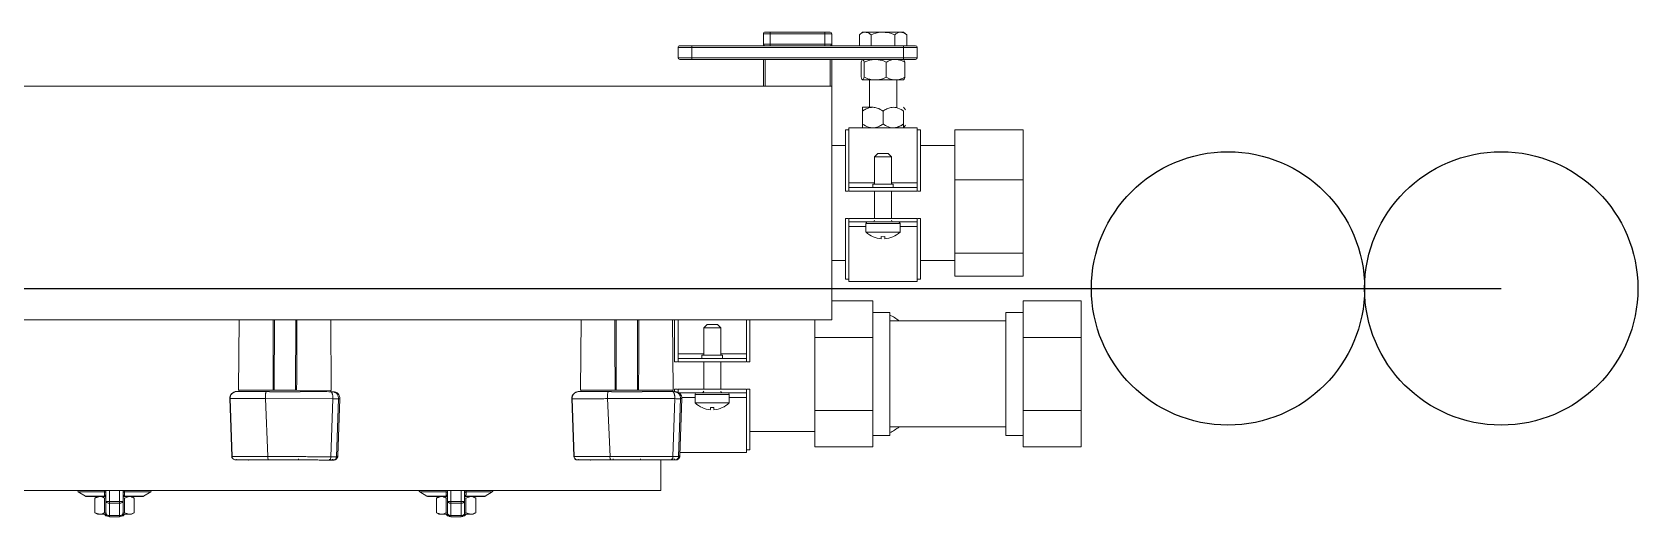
# Model space of a CAD drawing. Header units: millimetres. Extents: x 8699 to 53513, y 60576 to 70289.
# Drawn here: x 9211.7 to 9681.8, y 65835 to 65976.8 of the extents above; entities that cross this region are included whole.
import ezdxf

# ---------------------------------------------------------------- set-up
doc = ezdxf.new("R2010")
doc.units = ezdxf.units.MM
doc.layers.add('_UT', color=4, linetype='Continuous')

# ---------------------------------------------------------------- blocks, each defined once
blk = doc.blocks.new('R+S 3')
at = {"layer": '_UT', "linetype": 'Continuous', "lineweight": 15}
for p, q in [((65789.79, -164513.54), (65789.79, -164513.17)), ((65789.79, -164513.17), (65792.79, -164513.17)), ((65792.79, -164513.17), (65792.79, -164513.54)), ((65889.79, -164513.54), (65889.79, -164513.17)), ((65889.79, -164513.17), (65892.79, -164513.17)), ((65892.79, -164513.17), (65892.79, -164513.54)), ((65785.51, -164514.38), (65786.29, -164513.93)), ((65785.51, -164514.38), (65785.51, -164518.69)), ((65786.96, -164513.93), (65786.29, -164513.93)), ((65788.4, -164514.38), (65786.96, -164513.93)), ((65788.83, -164513.93), (65786.96, -164513.93)), ((65788.37, -164513.93), (65788.79, -164513.51)), ((65788.93, -164514.28), (65788.4, -164514.38)), ((65788.4, -164514.38), (65788.4, -164518.69)), ((65789.03, -164513.51), (65788.79, -164513.51)), ((65788.79, -164514.17), (65788.79, -164517.79)), ((65788.79, -164517.79), (65788.79, -164520.86)), ((65789.79, -164513.54), (65792.79, -164513.54)), ((65789.79, -164517.16), (65789.79, -164513.54)), ((65789.79, -164517.65), (65789.79, -164517.16)), ((65789.79, -164517.16), (65792.79, -164517.16)), ((65789.79, -164517.65), (65792.79, -164517.65)), ((65789.79, -164520.86), (65789.79, -164517.65)), ((65792.79, -164513.54), (65792.79, -164517.16)), ((65792.79, -164517.16), (65792.79, -164517.65)), ((65792.79, -164517.65), (65792.79, -164520.86)), ((65793.79, -164513.51), (65793.54, -164513.51)), ((65794.17, -164514.38), (65793.65, -164514.24)), ((65795.62, -164513.93), (65793.74, -164513.93)), ((65793.79, -164513.51), (65794.21, -164513.93)), ((65793.79, -164517.79), (65793.79, -164514.17)), ((65793.79, -164520.86), (65793.79, -164517.79)), ((65794.17, -164514.38), (65794.17, -164518.69)), ((65797.06, -164514.38), (65795.62, -164513.93)), ((65796.29, -164513.93), (65795.62, -164513.93)), ((65796.29, -164513.93), (65797.06, -164514.38)), ((65797.06, -164514.38), (65797.06, -164518.69)), ((65885.51, -164514.38), (65886.29, -164513.93)), ((65885.51, -164514.38), (65885.51, -164518.69)), ((65886.96, -164513.93), (65886.29, -164513.93)), ((65888.4, -164514.38), (65886.96, -164513.93)), ((65888.83, -164513.93), (65886.96, -164513.93)), ((65888.37, -164513.93), (65888.79, -164513.51)), ((65888.93, -164514.28), (65888.4, -164514.38)), ((65888.4, -164514.38), (65888.4, -164518.69)), ((65889.03, -164513.51), (65888.79, -164513.51)), ((65888.79, -164514.17), (65888.79, -164517.79)), ((65888.79, -164517.79), (65888.79, -164520.86)), ((65889.79, -164513.54), (65892.79, -164513.54)), ((65889.79, -164517.16), (65889.79, -164513.54)), ((65889.79, -164517.65), (65889.79, -164517.16)), ((65889.79, -164517.16), (65892.79, -164517.16)), ((65889.79, -164517.65), (65892.79, -164517.65)), ((65889.79, -164520.86), (65889.79, -164517.65)), ((65892.79, -164513.54), (65892.79, -164517.16)), ((65892.79, -164517.16), (65892.79, -164517.65)), ((65892.79, -164517.65), (65892.79, -164520.86)), ((65893.79, -164513.51), (65893.54, -164513.51)), ((65894.17, -164514.38), (65893.65, -164514.24)), ((65895.62, -164513.93), (65893.74, -164513.93)), ((65893.79, -164513.51), (65894.21, -164513.93)), ((65893.79, -164517.79), (65893.79, -164514.17)), ((65893.79, -164520.86), (65893.79, -164517.79)), ((65894.17, -164514.38), (65894.17, -164518.69)), ((65897.06, -164514.38), (65895.62, -164513.93)), ((65896.29, -164513.93), (65895.62, -164513.93)), ((65896.29, -164513.93), (65897.06, -164514.38)), ((65897.06, -164514.38), (65897.06, -164518.69)), ((65731.29, -164520.86), (66101.29, -164520.86)), ((65731.29, -164520.86), (65731.29, -164529.71)), ((65780.67, -164520.53), (65782.76, -164519.21)), ((65788.36, -164520.53), (65780.67, -164520.53)), ((65782.76, -164519.21), (65788.54, -164519.21)), ((65788.74, -164519.13), (65783.03, -164519.13)), ((65786.29, -164519.13), (65785.51, -164518.69)), ((65788.4, -164518.69), (65786.96, -164519.13)), ((65788.79, -164518.76), (65788.4, -164518.69)), ((65794.17, -164518.69), (65793.79, -164518.79)), ((65793.79, -164519.13), (65793.86, -164519.13)), ((65799.54, -164519.13), (65793.83, -164519.13)), ((65794.03, -164519.21), (65799.81, -164519.21)), ((65801.9, -164520.53), (65794.21, -164520.53)), ((65797.06, -164518.69), (65795.62, -164519.13)), ((65797.06, -164518.69), (65796.29, -164519.13)), ((65799.81, -164519.21), (65801.9, -164520.53)), ((65880.67, -164520.53), (65882.76, -164519.21)), ((65888.36, -164520.53), (65880.67, -164520.53)), ((65882.76, -164519.21), (65888.54, -164519.21)), ((65888.74, -164519.13), (65883.03, -164519.13)), ((65886.29, -164519.13), (65885.51, -164518.69)), ((65888.4, -164518.69), (65886.96, -164519.13)), ((65888.79, -164518.76), (65888.4, -164518.69)), ((65894.17, -164518.69), (65893.79, -164518.79)), ((65893.79, -164519.13), (65893.86, -164519.13)), ((65899.54, -164519.13), (65893.83, -164519.13)), ((65894.03, -164519.21), (65899.81, -164519.21)), ((65901.9, -164520.53), (65894.21, -164520.53)), ((65897.06, -164518.69), (65895.62, -164519.13)), ((65897.06, -164518.69), (65896.29, -164519.13)), ((65899.81, -164519.21), (65901.9, -164520.53)), ((65706.29, -164532.01), (65725.71, -164532.01)), ((65706.29, -164548.1), (65706.29, -164532.01)), ((65725.16, -164547.76), (65725.74, -164531.1)), ((65726.16, -164530.8), (65725.59, -164547.76)), ((65725.74, -164531.1), (65726.16, -164530.8)), ((65727.81, -164530.8), (65727.22, -164547.76)), ((65745.29, -164529.83), (65737.29, -164529.83)), ((65745.29, -164529.83), (65746.03, -164529.83)), ((65746.21, -164530.8), (65747, -164547.76)), ((65757.3, -164547.76), (65756.72, -164530.8)), ((65756.72, -164530.8), (65756.82, -164530.94)), ((65756.82, -164530.79), (65757.41, -164547.76)), ((65825.28, -164547.73), (65825.9, -164531.06)), ((65826.31, -164530.77), (65825.71, -164547.73)), ((65825.9, -164531.06), (65826.31, -164530.77)), ((65827.97, -164530.77), (65827.34, -164547.73)), ((65845.44, -164529.84), (65837.44, -164529.82)), ((65845.44, -164529.84), (65846.19, -164529.84)), ((65846.2, -164529.86), (65846.19, -164529.84)), ((65846.37, -164530.81), (65847.12, -164547.77)), ((65857.42, -164547.8), (65856.88, -164530.83)), ((65856.88, -164530.83), (65856.98, -164530.97)), ((65856.97, -164530.83), (65857.53, -164547.8)), ((65625.29, -164533.65), (65608.29, -164533.65)), ((65608.29, -164533.65), (65608.29, -164544.33)), ((65625.29, -164533.65), (65625.29, -164544.33)), ((65669.29, -164533.65), (65686.29, -164533.65)), ((65669.29, -164544.33), (65669.29, -164533.65)), ((65686.29, -164544.33), (65686.29, -164533.65)), ((65705.29, -164532.76), (65706.29, -164532.76)), ((65705.29, -164532.76), (65705.29, -164550.5)), ((65625.29, -164537.01), (65630.29, -164537.01)), ((65630.29, -164573.01), (65630.29, -164537.01)), ((65630.29, -164539.51), (65664.29, -164539.51)), ((65664.29, -164537.01), (65669.29, -164537.01)), ((65664.29, -164573.01), (65664.29, -164537.01)), ((65686.29, -164538.16), (65705.29, -164538.16)), ((65625.29, -164544.33), (65608.29, -164544.33)), ((65608.29, -164544.33), (65608.29, -164565.69)), ((65625.29, -164544.33), (65625.29, -164565.69)), ((65669.29, -164544.33), (65686.29, -164544.33)), ((65669.29, -164565.69), (65669.29, -164544.33)), ((65686.29, -164565.69), (65686.29, -164544.33)), ((65715.79, -164545.17), (65715.79, -164544.54)), ((65716.79, -164544.54), (65716.79, -164545.17)), ((65705.29, -164550.5), (65706.11, -164550.5)), ((65706.29, -164549.5), (65706.29, -164548.1)), ((65706.29, -164548.1), (65711.29, -164548.1)), ((65706.29, -164550.5), (65706.29, -164549.5)), ((65711.29, -164549), (65711.29, -164546.5)), ((65711.31, -164546.5), (65711.29, -164546.5)), ((65721.29, -164549), (65711.29, -164549)), ((65721.26, -164546.5), (65711.31, -164546.5)), ((65713.79, -164558.52), (65713.79, -164550.5)), ((65718.79, -164550.5), (65718.79, -164558.52)), ((65721.29, -164546.5), (65721.26, -164546.5)), ((65721.29, -164546.5), (65721.29, -164549)), ((65721.29, -164548.1), (65725.18, -164548.1)), ((65725.59, -164547.76), (65725.16, -164547.76)), ((65726.29, -164550.5), (65726.29, -164549.63)), ((65726.46, -164550.5), (65727.29, -164550.5)), ((65747, -164547.76), (65727.22, -164547.76)), ((65727.29, -164549.81), (65727.29, -164550.5)), ((65727.88, -164570.86), (65727.7, -164550.21)), ((65727.7, -164550.21), (65737.85, -164550.21)), ((65727.85, -164550.21), (65727.86, -164549.83)), ((65736.79, -164549.73), (65736.79, -164549.83)), ((65737.85, -164550.21), (65738.17, -164550.21)), ((65738.17, -164550.21), (65744.4, -164550.21)), ((65738.17, -164570.86), (65738.17, -164550.21)), ((65744.4, -164550.21), (65744.72, -164550.21)), ((65744.4, -164550.21), (65744.4, -164570.86)), ((65744.72, -164550.21), (65754.87, -164550.21)), ((65745.79, -164549.83), (65745.79, -164549.73)), ((65746.72, -164549.83), (65745.79, -164549.83)), ((65754.87, -164550.21), (65754.69, -164570.86)), ((65754.71, -164549.83), (65754.72, -164550.21)), ((65757.41, -164547.76), (65757.3, -164547.76)), ((65825.71, -164547.73), (65825.28, -164547.73)), ((65847.12, -164547.77), (65827.34, -164547.73)), ((65827.95, -164570.86), (65827.81, -164550.19)), ((65827.81, -164550.19), (65837.96, -164550.21)), ((65827.96, -164550.19), (65827.98, -164549.8)), ((65836.9, -164549.72), (65836.9, -164549.82)), ((65837.96, -164550.21), (65838.29, -164550.21)), ((65838.24, -164570.86), (65838.29, -164550.21)), ((65838.29, -164550.21), (65844.51, -164550.22)), ((65844.51, -164550.22), (65844.47, -164570.86)), ((65844.51, -164550.22), (65844.84, -164550.22)), ((65844.84, -164550.22), (65854.99, -164550.24)), ((65845.9, -164549.84), (65845.9, -164549.74)), ((65846.83, -164549.84), (65845.9, -164549.84)), ((65854.99, -164550.24), (65854.77, -164570.86)), ((65854.83, -164549.86), (65854.84, -164550.24)), ((65857.53, -164547.8), (65857.42, -164547.8)), ((65706.11, -164558.52), (65705.29, -164558.52)), ((65705.29, -164570.86), (65705.29, -164558.52)), ((65706.29, -164558.52), (65706.29, -164559.52)), ((65706.29, -164559.52), (65706.29, -164560.92)), ((65713.29, -164560.52), (65713.29, -164559.52)), ((65719.29, -164559.52), (65719.29, -164560.52)), ((65726.29, -164558.52), (65726.29, -164559.52)), ((65726.29, -164559.52), (65726.29, -164560.92)), ((65727.17, -164558.52), (65726.46, -164558.52)), ((65727.29, -164558.52), (65727.17, -164558.52)), ((65727.29, -164570.86), (65727.29, -164558.52)), ((65706.29, -164560.92), (65706.29, -164570.86)), ((65713.79, -164560.92), (65706.29, -164560.92)), ((65713.29, -164560.52), (65719.29, -164560.52)), ((65713.79, -164568.5), (65713.79, -164560.52)), ((65718.79, -164560.52), (65718.79, -164568.5)), ((65726.29, -164560.92), (65718.79, -164560.92)), ((65726.29, -164560.92), (65726.29, -164570.86)), ((65625.29, -164565.69), (65608.29, -164565.69)), ((65608.29, -164565.69), (65608.29, -164576.38)), ((65625.29, -164565.69), (65625.29, -164576.38)), ((65669.29, -164565.69), (65686.29, -164565.69)), ((65669.29, -164576.38), (65669.29, -164565.69)), ((65686.29, -164570.86), (65686.29, -164565.69)), ((65714.79, -164569.5), (65713.79, -164568.5)), ((65716.29, -164568.5), (65713.79, -164568.5)), ((65714.79, -164569.5), (65716.29, -164569.5)), ((65718.79, -164568.5), (65716.29, -164568.5)), ((65716.29, -164569.5), (65717.79, -164569.5)), ((65718.79, -164568.5), (65717.79, -164569.5)), ((65630.29, -164573.01), (65625.29, -164573.01)), ((65664.29, -164570.51), (65630.29, -164570.51)), ((65669.29, -164573.01), (65664.29, -164573.01)), ((65681.29, -164570.86), (66051.29, -164570.86)), ((65681.29, -164570.86), (65681.29, -164639.16)), ((65625.29, -164576.38), (65608.29, -164576.38)), ((65669.29, -164576.38), (65681.29, -164576.38)), ((65625.29, -164583.56), (65645.29, -164583.56)), ((65625.29, -164590.32), (65625.29, -164583.56)), ((65645.29, -164590.32), (65645.29, -164583.56)), ((65655.29, -164582.76), (65656.29, -164582.76)), ((65655.29, -164582.76), (65655.29, -164600.5)), ((65656.29, -164582.01), (65676.29, -164582.01)), ((65656.29, -164598.1), (65656.29, -164582.01)), ((65676.29, -164598.1), (65676.29, -164582.01)), ((65676.29, -164582.76), (65677.29, -164582.76)), ((65677.29, -164582.76), (65677.29, -164600.5)), ((65645.29, -164588.16), (65655.29, -164588.16)), ((65677.29, -164588.16), (65681.29, -164588.16)), ((65625.29, -164590.32), (65645.29, -164590.32)), ((65625.29, -164611.77), (65625.29, -164590.32)), ((65645.29, -164611.77), (65645.29, -164590.32)), ((65661.29, -164599), (65661.29, -164596.5)), ((65661.31, -164596.5), (65661.29, -164596.5)), ((65671.26, -164596.5), (65661.31, -164596.5)), ((65665.79, -164595.17), (65665.79, -164594.54)), ((65666.79, -164594.54), (65666.79, -164595.17)), ((65671.29, -164596.5), (65671.26, -164596.5)), ((65671.29, -164596.5), (65671.29, -164599)), ((65655.29, -164600.5), (65656.11, -164600.5)), ((65656.29, -164599.5), (65656.29, -164598.1)), ((65656.29, -164598.1), (65661.29, -164598.1)), ((65656.29, -164600.5), (65656.29, -164599.5)), ((65671.29, -164599), (65661.29, -164599)), ((65663.79, -164608.52), (65663.79, -164600.5)), ((65668.79, -164600.5), (65668.79, -164608.52)), ((65671.29, -164598.1), (65676.29, -164598.1)), ((65676.29, -164599.5), (65676.29, -164598.1)), ((65676.29, -164600.5), (65676.29, -164599.5)), ((65676.46, -164600.5), (65677.29, -164600.5)), ((65625.29, -164611.77), (65645.29, -164611.77)), ((65625.29, -164626.47), (65625.29, -164611.77)), ((65645.29, -164626.47), (65645.29, -164611.77)), ((65656.11, -164608.52), (65655.29, -164608.52)), ((65655.29, -164626.38), (65655.29, -164608.52)), ((65656.29, -164608.52), (65656.29, -164609.52)), ((65656.29, -164609.52), (65656.29, -164610.92)), ((65656.29, -164610.92), (65656.29, -164627.01)), ((65663.79, -164610.92), (65656.29, -164610.92)), ((65663.29, -164610.52), (65663.29, -164609.52)), ((65663.29, -164610.52), (65669.29, -164610.52)), ((65663.79, -164618.5), (65663.79, -164610.52)), ((65668.79, -164610.52), (65668.79, -164618.5)), ((65676.29, -164610.92), (65668.79, -164610.92)), ((65669.29, -164609.52), (65669.29, -164610.52)), ((65676.29, -164608.52), (65676.29, -164609.52)), ((65676.29, -164609.52), (65676.29, -164610.92)), ((65676.29, -164610.92), (65676.29, -164627.01)), ((65677.17, -164608.52), (65676.46, -164608.52)), ((65677.29, -164608.52), (65677.17, -164608.52)), ((65677.29, -164626.38), (65677.29, -164608.52)), ((65664.79, -164619.5), (65663.79, -164618.5)), ((65666.29, -164618.5), (65663.79, -164618.5)), ((65664.79, -164619.5), (65666.29, -164619.5)), ((65668.79, -164618.5), (65666.29, -164618.5)), ((65666.29, -164619.5), (65667.79, -164619.5)), ((65668.79, -164618.5), (65667.79, -164619.5)), ((65655.29, -164621.86), (65645.29, -164621.86)), ((65681.29, -164621.86), (65677.29, -164621.86)), ((65625.29, -164626.47), (65645.29, -164626.47)), ((65656.29, -164626.38), (65655.29, -164626.38)), ((65662.79, -164627.01), (65656.29, -164627.01)), ((65659.67, -164627.74), (65660.29, -164627.01)), ((65660.28, -164628.12), (65660.29, -164628.12)), ((65660.28, -164631.91), (65660.28, -164628.12)), ((65660.29, -164628.12), (65660.28, -164628.12)), ((65669.21, -164627.01), (65660.29, -164627.01)), ((65660.29, -164628.12), (65660.29, -164628.12)), ((65662.78, -164627.01), (65662.79, -164627.01)), ((65669.79, -164627.01), (65662.79, -164627.01)), ((65666.28, -164631.91), (65666.28, -164628.12)), ((65669.21, -164627.01), (65669.36, -164627.01)), ((65672.29, -164627.01), (65669.36, -164627.01)), ((65676.29, -164627.01), (65669.79, -164627.01)), ((65672.28, -164631.91), (65672.28, -164628.12)), ((65672.29, -164627.01), (65672.29, -164627.01)), ((65672.29, -164631.91), (65672.29, -164628.12)), ((65677.29, -164626.38), (65676.29, -164626.38)), ((65660.29, -164633.01), (65659.67, -164632.29)), ((65660.29, -164631.91), (65660.28, -164631.91)), ((65662.29, -164641.01), (65662.29, -164632.86)), ((65669.21, -164633.01), (65669.36, -164633.01)), ((65672.29, -164633.01), (65669.36, -164633.01)), ((65670.29, -164633.01), (65670.29, -164641.01)), ((65672.29, -164633.01), (65672.29, -164633.01)), ((66051.29, -164639.16), (65681.29, -164639.16)), ((65681.29, -164639.16), (65681.29, -164647.01)), ((65681.79, -164647.01), (65681.79, -164639.16)), ((65700.79, -164639.16), (65700.79, -164647.01)), ((65701.29, -164647.01), (65701.29, -164639.16)), ((65659.88, -164641.79), (65659.88, -164646.23)), ((65662.63, -164641.01), (65660.29, -164641.01)), ((65662.63, -164641.01), (65668.58, -164641.01)), ((65665.38, -164641.79), (65665.38, -164646.23)), ((65668.58, -164641.01), (65672.23, -164641.01)), ((65671.78, -164641.79), (65671.78, -164646.23)), ((65672.69, -164641.79), (65672.69, -164646.23)), ((65656.29, -164647.51), (65660.29, -164647.51)), ((65656.29, -164650.51), (65656.29, -164647.51)), ((65660.29, -164647.01), (65656.79, -164647.01)), ((65660.29, -164647.01), (65660.29, -164647.51)), ((65722.29, -164647.01), (65660.29, -164647.01)), ((65660.34, -164647.01), (65660.29, -164647.01)), ((65660.29, -164650.51), (65660.29, -164647.51)), ((65660.29, -164647.51), (65722.29, -164647.51)), ((65722.29, -164647.01), (65722.29, -164647.51)), ((65725.79, -164647.01), (65722.29, -164647.01)), ((65722.29, -164650.51), (65722.29, -164647.51)), ((65722.29, -164647.51), (65726.29, -164647.51)), ((65726.29, -164650.51), (65726.29, -164647.51)), ((65660.29, -164650.51), (65656.29, -164650.51)), ((65656.79, -164651.01), (65660.29, -164651.01)), ((65659.36, -164654.24), (65659.36, -164651.01)), ((65660.29, -164655.01), (65659.36, -164654.24)), ((65659.36, -164654.24), (65659.36, -164654.24)), ((65660.29, -164650.51), (65660.29, -164651.01)), ((65722.29, -164650.51), (65660.29, -164650.51)), ((65660.29, -164651.01), (65722.29, -164651.01)), ((65662.86, -164654.24), (65662.86, -164651.01)), ((65662.86, -164654.24), (65662.86, -164654.24)), ((65662.86, -164654.24), (65662.86, -164654.24)), ((65669.79, -164654.24), (65669.79, -164651.01)), ((65669.79, -164654.24), (65669.79, -164654.24)), ((65669.79, -164654.24), (65669.79, -164654.24)), ((65673.21, -164654.24), (65672.29, -164655.01)), ((65673.21, -164654.24), (65673.21, -164651.01)), ((65673.21, -164654.24), (65673.21, -164654.24)), ((65681.29, -164651.01), (65681.29, -164651.51)), ((65681.29, -164651.51), (65683.29, -164651.51)), ((65681.29, -164651.51), (65681.29, -164654.51)), ((65683.29, -164651.01), (65683.29, -164651.51)), ((65699.29, -164651.01), (65683.29, -164651.01)), ((65683.29, -164651.51), (65699.29, -164651.51)), ((65683.29, -164654.51), (65683.29, -164651.51)), ((65699.29, -164651.01), (65699.29, -164651.51)), ((65699.29, -164651.51), (65699.29, -164654.51)), ((65699.29, -164651.51), (65701.29, -164651.51)), ((65701.29, -164651.51), (65701.29, -164651.01)), ((65701.29, -164654.51), (65701.29, -164651.51)), ((65722.29, -164651.01), (65722.29, -164650.51)), ((65726.29, -164650.51), (65722.29, -164650.51)), ((65722.29, -164651.01), (65725.79, -164651.01)), ((65661.11, -164655.01), (65660.29, -164655.01)), ((65666.33, -164655.01), (65661.11, -164655.01)), ((65671.5, -164655.01), (65666.33, -164655.01)), ((65672.29, -164655.01), (65671.5, -164655.01)), ((65683.29, -164654.51), (65681.29, -164654.51)), ((65681.79, -164655.01), (65683.29, -164655.01)), ((65699.29, -164654.51), (65683.29, -164654.51)), ((65683.29, -164655.01), (65683.29, -164654.51)), ((65683.29, -164655.01), (65699.29, -164655.01)), ((65699.29, -164655.01), (65699.29, -164654.51)), ((65701.29, -164654.51), (65699.29, -164654.51)), ((65699.29, -164655.01), (65700.79, -164655.01))]:
    blk.add_line(p, q, dxfattribs=at)
for points in [[(65788.79, -164514.17), (65788.8, -164514.05), (65788.86, -164513.93), (65788.95, -164513.82), (65789.08, -164513.73), (65789.23, -164513.65), (65789.4, -164513.59), (65789.59, -164513.56), (65789.79, -164513.54)], [(65788.79, -164517.79), (65788.8, -164517.66), (65788.86, -164517.55), (65788.95, -164517.44), (65789.08, -164517.34), (65789.23, -164517.26), (65789.4, -164517.21), (65789.59, -164517.17), (65789.79, -164517.16)], [(65792.79, -164513.54), (65792.98, -164513.56), (65793.17, -164513.59), (65793.34, -164513.65), (65793.49, -164513.73), (65793.62, -164513.82), (65793.71, -164513.93), (65793.77, -164514.05), (65793.79, -164514.17)], [(65792.79, -164517.16), (65792.98, -164517.17), (65793.17, -164517.21), (65793.34, -164517.26), (65793.49, -164517.34), (65793.62, -164517.44), (65793.71, -164517.55), (65793.77, -164517.66), (65793.79, -164517.79)], [(65888.79, -164514.17), (65888.8, -164514.05), (65888.86, -164513.93), (65888.95, -164513.82), (65889.08, -164513.73), (65889.23, -164513.65), (65889.4, -164513.59), (65889.59, -164513.56), (65889.79, -164513.54)], [(65888.79, -164517.79), (65888.8, -164517.66), (65888.86, -164517.55), (65888.95, -164517.44), (65889.08, -164517.34), (65889.23, -164517.26), (65889.4, -164517.21), (65889.59, -164517.17), (65889.79, -164517.16)], [(65892.79, -164513.54), (65892.98, -164513.56), (65893.17, -164513.59), (65893.34, -164513.65), (65893.49, -164513.73), (65893.62, -164513.82), (65893.71, -164513.93), (65893.77, -164514.05), (65893.79, -164514.17)], [(65892.79, -164517.16), (65892.98, -164517.17), (65893.17, -164517.21), (65893.34, -164517.26), (65893.49, -164517.34), (65893.62, -164517.44), (65893.71, -164517.55), (65893.77, -164517.66), (65893.79, -164517.79)]]:
    blk.add_lwpolyline(points, dxfattribs=at)
for centre, radius, start, end in [((65789.79, -164514.17), 1, 90, 180), ((65792.79, -164514.17), 1, 0, 90), ((65889.79, -164514.17), 1, 90, 180), ((65892.79, -164514.17), 1, 0, 90), ((65789.54, -164519.57), 1.94, 82.7219, 112.9439), ((65793.03, -164519.57), 1.94, 67.0561, 97.2781), ((65889.54, -164519.57), 1.94, 82.7219, 112.9439), ((65893.03, -164519.57), 1.94, 67.0561, 97.2781), ((65780.94, -164520.95), 0.5, 122.1523, 170.0626), ((65783.03, -164519.63), 0.5, 90, 122.1523), ((65788.33, -164520.07), 0.456, 273.511, 356.0405), ((65788.33, -164519.16), 0.455, 274.8241, 356.2668), ((65788.59, -164518.86), 0.354, 261.8218, 304.0229), ((65793.98, -164518.86), 0.349, 235.6629, 278.4924), ((65794.24, -164519.16), 0.455, 183.7332, 265.1759), ((65794.24, -164520.07), 0.456, 183.9595, 266.489), ((65799.54, -164519.63), 0.5, 57.8477, 90), ((65801.64, -164520.95), 0.5, 9.9374, 57.8477), ((65880.94, -164520.95), 0.5, 122.1523, 170.0626), ((65883.03, -164519.63), 0.5, 90, 122.1523), ((65888.33, -164520.07), 0.456, 273.511, 356.0405), ((65888.33, -164519.16), 0.455, 274.8241, 356.2668), ((65888.59, -164518.86), 0.354, 261.8218, 304.0229), ((65893.98, -164518.86), 0.349, 235.6629, 278.4924), ((65894.24, -164519.16), 0.455, 183.7332, 265.1759), ((65894.24, -164520.07), 0.456, 183.9595, 266.489), ((65899.54, -164519.63), 0.5, 57.8477, 90), ((65901.64, -164520.95), 0.5, 9.9374, 57.8477), ((65744.18, -164530.57), 2.04, 353.4925, 21.0257), ((65844.33, -164530.57), 2.04, 353.3728, 20.906), ((65668.83, -164548.07), 11.21, 113.8917, 130.2412), ((65716.29, -164551.75), 7.23, 93.964, 133.459), ((65716.29, -164551.75), 6.6, 85.6554, 94.3446), ((65716.29, -164551.75), 7.23, 46.541, 86.036), ((65711.79, -164549), 0.5, 180, 270), ((65713.29, -164550), 0.5, 0, 90), ((65719.29, -164550), 0.5, 90, 180), ((65720.79, -164549), 0.5, 270, 0), ((65727.16, -164547.83), 2, 178, 270), ((65755.41, -164547.83), 2, 270, 2), ((65827.28, -164547.8), 2, 177.8803, 269.8803), ((65855.53, -164547.86), 2, 269.8803, 1.8803), ((65668.83, -164561.96), 11.21, 229.7588, 246.1083), ((65666.29, -164601.75), 7.23, 93.964, 133.459), ((65666.29, -164601.75), 6.6, 85.6554, 94.3446), ((65666.29, -164601.75), 7.23, 46.541, 86.036), ((65661.79, -164599), 0.5, 180, 270), ((65663.29, -164600), 0.5, 0, 90), ((65669.29, -164600), 0.5, 90, 180), ((65670.79, -164599), 0.5, 270, 0), ((65656.79, -164647.51), 0.5, 90, 180), ((65725.79, -164647.51), 0.5, 0, 90), ((65656.79, -164650.51), 0.5, 180, 270), ((65681.79, -164651.51), 0.5, 90, 180), ((65700.79, -164651.51), 0.5, 0, 90), ((65725.79, -164650.51), 0.5, 270, 0), ((65681.79, -164654.51), 0.5, 180, 270), ((65700.79, -164654.51), 0.5, 270, 0)]:
    blk.add_arc(centre, radius, start, end, dxfattribs=at)
for points, knots in [([(65786.96, -164513.93), (65786.92, -164513.93), (65786.43, -164513.94), (65785.96, -164514.17), (65785.51, -164514.38)], [0, 0, 0, 0, 0.0702006, 1, 1, 1, 1]), ([(65795.62, -164513.93), (65795.58, -164513.93), (65795.09, -164513.94), (65794.62, -164514.17), (65794.17, -164514.38)], [0, 0, 0, 0, 0.070201, 1, 1, 1, 1]), ([(65886.96, -164513.93), (65886.92, -164513.93), (65886.43, -164513.94), (65885.96, -164514.17), (65885.51, -164514.38)], [0, 0, 0, 0, 0.0702006, 1, 1, 1, 1]), ([(65895.62, -164513.93), (65895.58, -164513.93), (65895.09, -164513.94), (65894.62, -164514.17), (65894.17, -164514.38)], [0, 0, 0, 0, 0.070201, 1, 1, 1, 1]), ([(65786.96, -164519.13), (65786.92, -164519.13), (65786.43, -164519.13), (65785.96, -164518.9), (65785.51, -164518.69)], [0, 0, 0, 0, 0.070201, 1, 1, 1, 1]), ([(65788.37, -164519.61), (65788.37, -164519.78), (65788.36, -164520.09), (65788.36, -164520.39), (65788.36, -164520.53)], [0, 0, 0, 0, 0.564193, 1, 1, 1, 1]), ([(65788.36, -164520.53), (65788.37, -164520.56), (65788.39, -164520.63), (65788.41, -164520.76), (65788.41, -164520.84), (65788.41, -164520.86)], [0, 0, 0, 0, 0.440662, 0.824995, 1, 1, 1, 1]), ([(65788.54, -164519.21), (65788.51, -164519.24), (65788.42, -164519.36), (65788.38, -164519.5), (65788.37, -164519.6), (65788.37, -164519.61)], [0, 0, 0, 0, 0.217837, 0.891496, 1, 1, 1, 1]), ([(65788.74, -164519.13), (65788.71, -164519.14), (65788.64, -164519.14), (65788.58, -164519.18), (65788.54, -164519.21)], [0, 0, 0, 0, 0.393859, 1, 1, 1, 1]), ([(65788.74, -164519.13), (65788.75, -164519.13), (65788.77, -164519.13), (65788.78, -164519.13), (65788.79, -164519.13)], [0, 0, 0, 0, 0.471627, 1, 1, 1, 1]), ([(65794.03, -164519.21), (65794.01, -164519.19), (65793.95, -164519.15), (65793.87, -164519.14), (65793.83, -164519.13)], [0, 0, 0, 0, 0.383613, 1, 1, 1, 1]), ([(65794.2, -164519.61), (65794.19, -164519.51), (65794.16, -164519.38), (65794.06, -164519.25), (65794.03, -164519.21)], [0, 0, 0, 0, 0.735127, 1, 1, 1, 1]), ([(65794.16, -164520.86), (65794.16, -164520.84), (65794.16, -164520.75), (65794.18, -164520.63), (65794.2, -164520.56), (65794.21, -164520.53)], [0, 0, 0, 0, 0.183097, 0.585129, 1, 1, 1, 1]), ([(65795.62, -164519.13), (65795.58, -164519.13), (65795.09, -164519.13), (65794.62, -164518.9), (65794.17, -164518.69)], [0, 0, 0, 0, 0.0702006, 1, 1, 1, 1]), ([(65794.21, -164520.53), (65794.21, -164520.35), (65794.21, -164520.05), (65794.2, -164519.75), (65794.2, -164519.61)], [0, 0, 0, 0, 0.564192, 1, 1, 1, 1]), ([(65886.96, -164519.13), (65886.92, -164519.13), (65886.43, -164519.13), (65885.96, -164518.9), (65885.51, -164518.69)], [0, 0, 0, 0, 0.070201, 1, 1, 1, 1]), ([(65888.37, -164519.61), (65888.37, -164519.78), (65888.36, -164520.09), (65888.36, -164520.39), (65888.36, -164520.53)], [0, 0, 0, 0, 0.564193, 1, 1, 1, 1]), ([(65888.36, -164520.53), (65888.37, -164520.56), (65888.39, -164520.63), (65888.41, -164520.76), (65888.41, -164520.84), (65888.41, -164520.86)], [0, 0, 0, 0, 0.440662, 0.824995, 1, 1, 1, 1]), ([(65888.54, -164519.21), (65888.51, -164519.24), (65888.42, -164519.36), (65888.38, -164519.5), (65888.37, -164519.6), (65888.37, -164519.61)], [0, 0, 0, 0, 0.217837, 0.891496, 1, 1, 1, 1]), ([(65888.74, -164519.13), (65888.71, -164519.14), (65888.64, -164519.14), (65888.58, -164519.18), (65888.54, -164519.21)], [0, 0, 0, 0, 0.393859, 1, 1, 1, 1]), ([(65888.74, -164519.13), (65888.75, -164519.13), (65888.77, -164519.13), (65888.78, -164519.13), (65888.79, -164519.13)], [0, 0, 0, 0, 0.471627, 1, 1, 1, 1]), ([(65894.03, -164519.21), (65894.01, -164519.19), (65893.95, -164519.15), (65893.87, -164519.14), (65893.83, -164519.13)], [0, 0, 0, 0, 0.383613, 1, 1, 1, 1]), ([(65894.2, -164519.61), (65894.19, -164519.51), (65894.16, -164519.38), (65894.06, -164519.25), (65894.03, -164519.21)], [0, 0, 0, 0, 0.735127, 1, 1, 1, 1]), ([(65894.16, -164520.86), (65894.16, -164520.84), (65894.16, -164520.75), (65894.18, -164520.63), (65894.2, -164520.56), (65894.21, -164520.53)], [0, 0, 0, 0, 0.1830969, 0.585129, 1, 1, 1, 1]), ([(65895.62, -164519.13), (65895.58, -164519.13), (65895.09, -164519.13), (65894.62, -164518.9), (65894.17, -164518.69)], [0, 0, 0, 0, 0.0702006, 1, 1, 1, 1]), ([(65894.21, -164520.53), (65894.21, -164520.35), (65894.21, -164520.05), (65894.2, -164519.75), (65894.2, -164519.61)], [0, 0, 0, 0, 0.564192, 1, 1, 1, 1]), ([(65725.74, -164531.11), (65725.76, -164530.89), (65725.8, -164530.6), (65726.07, -164530.21), (65726.25, -164530.06), (65726.33, -164530.01), (65726.36, -164529.99), (65726.4, -164529.97), (65726.44, -164529.95), (65726.51, -164529.92), (65726.6, -164529.88), (65726.76, -164529.84), (65726.87, -164529.84), (65726.95, -164529.83)], [0, 0, 0, 0, 0.538632, 0.725994, 0.847881, 0.864346, 0.87845, 0.88484, 0.891199, 0.905044, 0.922095, 0.943391, 1, 1, 1, 1]), ([(65727.15, -164529.83), (65727.03, -164529.85), (65726.78, -164529.87), (65726.44, -164530.1), (65726.21, -164530.42), (65726.17, -164530.67), (65726.16, -164530.8)], [0, 0, 0, 0, 0.2405541, 0.5, 0.7594459, 1, 1, 1, 1]), ([(65726.16, -164530.8), (65726.19, -164530.79), (65726.26, -164530.79), (65726.63, -164530.79), (65727.14, -164530.79), (65727.59, -164530.79), (65727.81, -164530.8)], [0, 0, 0, 0, 0.250708, 0.50077, 0.750507, 1, 1, 1, 1]), ([(65726.94, -164529.83), (65726.94, -164529.83), (65726.89, -164529.83), (65727.03, -164529.83), (65727.15, -164529.83)], [0, 0, 0, 0, 0.042664, 1, 1, 1, 1]), ([(65727.15, -164529.83), (65727.18, -164529.83), (65727.23, -164529.83), (65727.52, -164529.83), (65727.85, -164529.83), (65728.08, -164529.83), (65728.15, -164529.83)], [0, 0, 0, 0, 0.289833, 0.576782, 0.870239, 1, 1, 1, 1]), ([(65727.3, -164530.13), (65727.31, -164530.09), (65727.32, -164530.01), (65727.39, -164529.91), (65727.49, -164529.85), (65727.56, -164529.84), (65727.6, -164529.83)], [0, 0, 0, 0, 0.25, 0.5, 0.75, 1, 1, 1, 1]), ([(65727.81, -164530.8), (65727.82, -164530.67), (65727.83, -164530.42), (65727.91, -164530.1), (65728.02, -164529.87), (65728.1, -164529.85), (65728.15, -164529.83)], [0, 0, 0, 0, 0.2405541, 0.5, 0.7594459, 1, 1, 1, 1]), ([(65728.15, -164529.83), (65729.77, -164529.83), (65733.01, -164529.83), (65737.72, -164529.83), (65742.1, -164529.83), (65744.76, -164529.83), (65746.09, -164529.83)], [0, 0, 0, 0, 0.279913, 0.560116, 0.779899, 1, 1, 1, 1]), ([(65728.2, -164530.13), (65728.2, -164530.09), (65728.2, -164530.01), (65728.22, -164529.91), (65728.26, -164529.85), (65728.28, -164529.84), (65728.3, -164529.83)], [0, 0, 0, 0, 0.25, 0.5, 0.75, 1, 1, 1, 1]), ([(65728.3, -164529.83), (65729.76, -164529.83), (65732.7, -164529.83), (65735.76, -164529.83), (65737.29, -164529.83)], [0, 0, 0, 0, 0.499949, 1, 1, 1, 1]), ([(65737.29, -164530.13), (65737.29, -164530.1), (65737.29, -164530.05), (65737.29, -164529.99), (65737.29, -164529.95), (65737.29, -164529.9), (65737.29, -164529.86), (65737.29, -164529.84), (65737.29, -164529.83), (65737.29, -164529.83)], [0, 0, 0, 0, 0.212777, 0.318021, 0.423255, 0.528493, 0.741189, 0.847737, 1, 1, 1, 1]), ([(65745.29, -164529.83), (65745.29, -164529.84), (65745.29, -164529.84), (65745.29, -164529.89), (65745.29, -164529.93), (65745.29, -164529.99), (65745.29, -164530.05), (65745.29, -164530.11), (65745.29, -164530.13)], [0, 0, 0, 0, 0.215822, 0.43168, 0.538237, 0.644509, 0.85782, 1, 1, 1, 1]), ([(65746.03, -164529.83), (65747.26, -164529.83), (65749.7, -164529.83), (65752.69, -164529.83), (65754.78, -164529.83), (65755.11, -164529.83), (65755.27, -164529.83)], [0, 0, 0, 0, 0.250252, 0.500203, 0.750101, 1, 1, 1, 1]), ([(65746.09, -164529.83), (65747.04, -164529.83), (65748.95, -164529.83), (65751.5, -164529.83), (65753.69, -164529.83), (65755.32, -164529.83), (65755.59, -164529.83), (65755.72, -164529.83)], [0, 0, 0, 0, 0.186586, 0.373624, 0.560618, 0.780417, 1, 1, 1, 1]), ([(65746.21, -164530.8), (65746.91, -164530.8), (65748.31, -164530.79), (65750.29, -164530.79), (65752.09, -164530.79), (65753.66, -164530.79), (65754.95, -164530.79), (65755.92, -164530.79), (65756.56, -164530.79), (65756.67, -164530.8), (65756.72, -164530.8)], [0, 0, 0, 0, 0.125451, 0.250079, 0.375384, 0.500064, 0.6253, 0.750072, 0.875112, 1, 1, 1, 1]), ([(65751.91, -164529.78), (65751.9, -164529.78), (65751.87, -164529.78), (65751.83, -164529.78), (65751.81, -164529.78), (65751.8, -164529.78)], [0, 0, 0, 0, 0.494835, 0.746793, 1, 1, 1, 1]), ([(65755.5, -164529.94), (65755.5, -164529.93), (65755.47, -164529.89), (65755.39, -164529.85), (65755.31, -164529.84), (65755.27, -164529.83)], [0, 0, 0, 0, 0.105743, 0.552871, 1, 1, 1, 1]), ([(65755.31, -164529.83), (65755.35, -164529.84), (65755.43, -164529.85), (65755.52, -164529.9), (65755.55, -164529.95), (65755.56, -164529.97)], [0, 0, 0, 0, 0.398939, 0.798002, 1, 1, 1, 1]), ([(65756.72, -164530.8), (65756.71, -164530.67), (65756.67, -164530.42), (65756.44, -164530.1), (65756.1, -164529.87), (65755.85, -164529.85), (65755.72, -164529.83)], [0, 0, 0, 0, 0.240554, 0.5, 0.759446, 1, 1, 1, 1]), ([(65755.73, -164529.83), (65755.86, -164529.84), (65756.12, -164529.87), (65756.5, -164530.12), (65756.76, -164530.5), (65756.8, -164530.79), (65756.82, -164530.93)], [0, 0, 0, 0, 0.239646, 0.49158, 0.748102, 1, 1, 1, 1]), ([(65825.9, -164531.08), (65825.92, -164530.86), (65825.95, -164530.57), (65826.23, -164530.18), (65826.41, -164530.03), (65826.49, -164529.98), (65826.52, -164529.96), (65826.56, -164529.94), (65826.6, -164529.92), (65826.67, -164529.88), (65826.76, -164529.85), (65826.92, -164529.81), (65827.03, -164529.81), (65827.11, -164529.8)], [0, 0, 0, 0, 0.538632, 0.725994, 0.847881, 0.864346, 0.87845, 0.88484, 0.891199, 0.905044, 0.922095, 0.943391, 1, 1, 1, 1]), ([(65827.31, -164529.8), (65827.19, -164529.82), (65826.93, -164529.84), (65826.6, -164530.06), (65826.37, -164530.39), (65826.33, -164530.64), (65826.31, -164530.77)], [0, 0, 0, 0, 0.240554, 0.5, 0.759446, 1, 1, 1, 1]), ([(65826.31, -164530.77), (65826.35, -164530.76), (65826.42, -164530.76), (65826.78, -164530.76), (65827.3, -164530.76), (65827.74, -164530.77), (65827.97, -164530.77)], [0, 0, 0, 0, 0.250708, 0.50077, 0.750507, 1, 1, 1, 1]), ([(65827.1, -164529.8), (65827.1, -164529.8), (65827.05, -164529.8), (65827.18, -164529.8), (65827.31, -164529.8)], [0, 0, 0, 0, 0.0426637, 1, 1, 1, 1]), ([(65827.31, -164529.8), (65827.34, -164529.8), (65827.39, -164529.8), (65827.68, -164529.8), (65828, -164529.8), (65828.23, -164529.8), (65828.3, -164529.8)], [0, 0, 0, 0, 0.2898335, 0.5767818, 0.870239, 1, 1, 1, 1]), ([(65827.46, -164530.1), (65827.47, -164530.06), (65827.47, -164529.98), (65827.54, -164529.89), (65827.64, -164529.82), (65827.72, -164529.81), (65827.76, -164529.8)], [0, 0, 0, 0, 0.25, 0.5, 0.75, 1, 1, 1, 1]), ([(65827.97, -164530.77), (65827.97, -164530.65), (65827.98, -164530.39), (65828.06, -164530.07), (65828.18, -164529.85), (65828.26, -164529.82), (65828.3, -164529.8)], [0, 0, 0, 0, 0.240554, 0.5, 0.759446, 1, 1, 1, 1]), ([(65828.3, -164529.8), (65829.93, -164529.81), (65833.17, -164529.81), (65837.88, -164529.82), (65842.25, -164529.83), (65844.91, -164529.84), (65846.24, -164529.84)], [0, 0, 0, 0, 0.279913, 0.560116, 0.779899, 1, 1, 1, 1]), ([(65828.35, -164530.1), (65828.35, -164530.07), (65828.36, -164529.99), (65828.38, -164529.89), (65828.42, -164529.82), (65828.44, -164529.81), (65828.45, -164529.8)], [0, 0, 0, 0, 0.25, 0.5, 0.75, 1, 1, 1, 1]), ([(65828.45, -164529.8), (65829.92, -164529.81), (65832.86, -164529.81), (65835.91, -164529.82), (65837.44, -164529.82)], [0, 0, 0, 0, 0.499949, 1, 1, 1, 1]), ([(65837.44, -164530.12), (65837.44, -164530.09), (65837.44, -164530.04), (65837.44, -164529.98), (65837.44, -164529.94), (65837.44, -164529.89), (65837.44, -164529.85), (65837.44, -164529.83), (65837.44, -164529.83), (65837.44, -164529.82)], [0, 0, 0, 0, 0.212777, 0.318021, 0.423255, 0.528493, 0.741189, 0.847737, 1, 1, 1, 1]), ([(65845.44, -164529.84), (65845.44, -164529.84), (65845.44, -164529.85), (65845.44, -164529.89), (65845.44, -164529.92), (65845.44, -164529.93)], [0, 0, 0, 0, 0.419493, 0.839057, 1, 1, 1, 1]), ([(65846.19, -164529.84), (65847.41, -164529.84), (65849.86, -164529.85), (65852.85, -164529.86), (65854.94, -164529.86), (65855.27, -164529.86), (65855.43, -164529.86)], [0, 0, 0, 0, 0.250252, 0.500203, 0.750101, 1, 1, 1, 1]), ([(65846.24, -164529.84), (65847.2, -164529.84), (65849.11, -164529.85), (65851.66, -164529.85), (65853.85, -164529.86), (65855.48, -164529.86), (65855.75, -164529.86), (65855.88, -164529.86)], [0, 0, 0, 0, 0.186586, 0.373624, 0.560618, 0.780417, 1, 1, 1, 1]), ([(65846.37, -164530.81), (65847.07, -164530.81), (65848.47, -164530.81), (65850.44, -164530.81), (65852.24, -164530.81), (65853.82, -164530.81), (65855.11, -164530.82), (65856.07, -164530.82), (65856.71, -164530.82), (65856.82, -164530.83), (65856.88, -164530.83)], [0, 0, 0, 0, 0.125451, 0.250079, 0.375384, 0.500064, 0.6253, 0.750072, 0.875112, 1, 1, 1, 1]), ([(65852.15, -164529.8), (65852.15, -164529.8), (65852.13, -164529.8), (65852.11, -164529.8), (65852.08, -164529.8), (65852.07, -164529.8)], [0, 0, 0, 0, 0.307866, 0.562519, 1, 1, 1, 1]), ([(65855.66, -164529.97), (65855.65, -164529.96), (65855.63, -164529.92), (65855.55, -164529.88), (65855.47, -164529.87), (65855.43, -164529.86)], [0, 0, 0, 0, 0.105743, 0.552871, 1, 1, 1, 1]), ([(65855.47, -164529.86), (65855.51, -164529.87), (65855.58, -164529.88), (65855.67, -164529.93), (65855.7, -164529.98), (65855.71, -164530)], [0, 0, 0, 0, 0.398939, 0.798002, 1, 1, 1, 1]), ([(65856.88, -164530.83), (65856.86, -164530.71), (65856.82, -164530.45), (65856.59, -164530.13), (65856.26, -164529.9), (65856, -164529.88), (65855.88, -164529.86)], [0, 0, 0, 0, 0.240554, 0.5, 0.759446, 1, 1, 1, 1]), ([(65855.89, -164529.86), (65856.02, -164529.88), (65856.28, -164529.9), (65856.66, -164530.15), (65856.92, -164530.53), (65856.96, -164530.82), (65856.98, -164530.96)], [0, 0, 0, 0, 0.239646, 0.49158, 0.748102, 1, 1, 1, 1]), ([(65706.29, -164549.5), (65708.02, -164549.5), (65711.55, -164549.5), (65716.8, -164549.5), (65721.79, -164549.5), (65724.77, -164549.5), (65726.29, -164549.5)], [0, 0, 0, 0, 0.266653, 0.541927, 0.766301, 1, 1, 1, 1]), ([(65706.29, -164550.5), (65708.02, -164550.5), (65711.55, -164550.5), (65716.8, -164550.5), (65721.79, -164550.5), (65724.77, -164550.5), (65726.29, -164550.5)], [0, 0, 0, 0, 0.266653, 0.541927, 0.766301, 1, 1, 1, 1]), ([(65727.22, -164547.76), (65727, -164547.76), (65726.56, -164547.75), (65726.05, -164547.75), (65725.69, -164547.75), (65725.62, -164547.76), (65725.59, -164547.76)], [0, 0, 0, 0, 0.249501, 0.499272, 0.749187, 1, 1, 1, 1]), ([(65727.23, -164549.83), (65727.2, -164549.83), (65727.14, -164549.83), (65727.18, -164549.83), (65727.2, -164549.83)], [0, 0, 0, 0, 0.466215, 1, 1, 1, 1]), ([(65745.79, -164549.73), (65744.45, -164549.76), (65741.45, -164549.83), (65738.45, -164549.77), (65736.79, -164549.73)], [0, 0, 0, 0, 0.4444974, 1, 1, 1, 1]), ([(65737.85, -164550.21), (65737.85, -164550.55), (65737.84, -164552.21), (65737.8, -164559.1), (65737.79, -164565.65), (65737.79, -164570.86)], [0, 0, 0, 0, 0.048424, 0.242118, 1, 1, 1, 1]), ([(65744.78, -164570.86), (65744.78, -164570.58), (65744.78, -164564.97), (65744.77, -164558.09), (65744.73, -164551.48), (65744.72, -164550.21)], [0, 0, 0, 0, 0.0406132, 0.8153917, 1, 1, 1, 1]), ([(65755.3, -164549.83), (65755.15, -164549.83), (65754.84, -164549.83), (65752.9, -164549.83), (65750.14, -164549.83), (65747.86, -164549.83), (65746.72, -164549.83)], [0, 0, 0, 0, 0.249993, 0.499965, 0.749923, 1, 1, 1, 1]), ([(65757.3, -164547.76), (65757.24, -164547.76), (65757.13, -164547.75), (65756.5, -164547.75), (65755.56, -164547.74), (65754.3, -164547.74), (65752.76, -164547.74), (65751, -164547.75), (65749.06, -164547.75), (65747.69, -164547.76), (65747, -164547.76)], [0, 0, 0, 0, 0.12493, 0.249983, 0.374805, 0.499964, 0.624692, 0.749932, 0.874575, 1, 1, 1, 1]), ([(65827.34, -164547.73), (65827.12, -164547.73), (65826.68, -164547.72), (65826.17, -164547.72), (65825.81, -164547.72), (65825.74, -164547.73), (65825.71, -164547.73)], [0, 0, 0, 0, 0.249501, 0.499272, 0.749187, 1, 1, 1, 1]), ([(65827.35, -164549.8), (65827.32, -164549.8), (65827.26, -164549.8), (65827.3, -164549.8), (65827.32, -164549.8)], [0, 0, 0, 0, 0.466215, 1, 1, 1, 1]), ([(65845.9, -164549.74), (65844.57, -164549.77), (65841.57, -164549.83), (65838.57, -164549.76), (65836.9, -164549.72)], [0, 0, 0, 0, 0.444497, 1, 1, 1, 1]), ([(65837.96, -164550.21), (65837.96, -164550.54), (65837.95, -164552.21), (65837.9, -164559.09), (65837.88, -164565.64), (65837.86, -164570.86)], [0, 0, 0, 0, 0.048407, 0.242033, 1, 1, 1, 1]), ([(65844.86, -164570.86), (65844.86, -164570.59), (65844.86, -164564.98), (65844.86, -164558.1), (65844.84, -164551.49), (65844.84, -164550.22)], [0, 0, 0, 0, 0.04027, 0.815326, 1, 1, 1, 1]), ([(65855.42, -164549.86), (65855.26, -164549.86), (65854.96, -164549.86), (65853.01, -164549.86), (65850.25, -164549.85), (65847.97, -164549.85), (65846.83, -164549.84)], [0, 0, 0, 0, 0.249993, 0.499965, 0.749923, 1, 1, 1, 1]), ([(65857.42, -164547.8), (65857.36, -164547.79), (65857.25, -164547.79), (65856.62, -164547.78), (65855.68, -164547.77), (65854.42, -164547.77), (65852.88, -164547.77), (65851.12, -164547.77), (65849.18, -164547.77), (65847.81, -164547.77), (65847.12, -164547.77)], [0, 0, 0, 0, 0.12493, 0.249983, 0.374805, 0.499964, 0.624692, 0.749932, 0.874575, 1, 1, 1, 1]), ([(65726.29, -164558.52), (65724.55, -164558.52), (65721.02, -164558.52), (65715.77, -164558.52), (65710.78, -164558.52), (65707.81, -164558.52), (65706.29, -164558.52)], [0, 0, 0, 0, 0.266653, 0.541927, 0.766301, 1, 1, 1, 1]), ([(65726.29, -164559.52), (65724.55, -164559.52), (65721.02, -164559.52), (65715.77, -164559.52), (65710.78, -164559.52), (65707.81, -164559.52), (65706.29, -164559.52)], [0, 0, 0, 0, 0.266653, 0.541927, 0.766301, 1, 1, 1, 1]), ([(65656.29, -164599.5), (65658.02, -164599.5), (65661.55, -164599.5), (65666.8, -164599.5), (65671.79, -164599.5), (65674.77, -164599.5), (65676.29, -164599.5)], [0, 0, 0, 0, 0.266653, 0.541927, 0.766301, 1, 1, 1, 1]), ([(65656.29, -164600.5), (65658.02, -164600.5), (65661.55, -164600.5), (65666.8, -164600.5), (65671.79, -164600.5), (65674.77, -164600.5), (65676.29, -164600.5)], [0, 0, 0, 0, 0.266653, 0.541927, 0.766301, 1, 1, 1, 1]), ([(65676.29, -164608.52), (65674.55, -164608.52), (65671.02, -164608.52), (65665.77, -164608.52), (65660.78, -164608.52), (65657.81, -164608.52), (65656.29, -164608.52)], [0, 0, 0, 0, 0.266653, 0.541927, 0.766301, 1, 1, 1, 1]), ([(65676.29, -164609.52), (65674.55, -164609.52), (65671.02, -164609.52), (65665.77, -164609.52), (65660.78, -164609.52), (65657.81, -164609.52), (65656.29, -164609.52)], [0, 0, 0, 0, 0.266653, 0.541927, 0.766301, 1, 1, 1, 1]), ([(65660.29, -164628.12), (65660.29, -164627.89), (65660.29, -164627.43), (65660.29, -164626.98), (65660.29, -164627.02), (65660.29, -164627.62), (65660.28, -164628.07), (65660.28, -164628.12)], [0, 0, 0, 0, 0.192105, 0.390233, 0.637996, 0.955033, 1, 1, 1, 1]), ([(65660.29, -164628.12), (65660.64, -164627.89), (65661.37, -164627.43), (65662.68, -164626.98), (65664.33, -164627.02), (65665.54, -164627.62), (65666.2, -164628.07), (65666.28, -164628.12)], [0, 0, 0, 0, 0.19211, 0.390246, 0.637907, 0.954789, 1, 1, 1, 1]), ([(65662.12, -164627.25), (65661.58, -164627.44), (65660.94, -164627.67), (65660.37, -164628.06), (65660.29, -164628.12)], [0, 0, 0, 0, 0.855499, 1, 1, 1, 1]), ([(65666.28, -164628.12), (65666.61, -164627.91), (65667.42, -164627.39), (65668.44, -164627.05), (65669.1, -164627.02), (65669.21, -164627.01)], [0, 0, 0, 0, 0.3596583, 0.894797, 1, 1, 1, 1]), ([(65669.36, -164627.01), (65669.76, -164627.06), (65670.8, -164627.18), (65671.72, -164627.76), (65672.28, -164628.12)], [0, 0, 0, 0, 0.388733, 1, 1, 1, 1]), ([(65672.28, -164628.12), (65672.28, -164628.11), (65672.28, -164627.73), (65672.29, -164627.18), (65672.29, -164627.06), (65672.29, -164627.01)], [0, 0, 0, 0, 0.011958, 0.624645, 1, 1, 1, 1]), ([(65672.29, -164627.01), (65672.29, -164627.02), (65672.29, -164627.04), (65672.29, -164627.33), (65672.29, -164627.87), (65672.29, -164628.12)], [0, 0, 0, 0, 0.058563, 0.558105, 1, 1, 1, 1]), ([(65666.28, -164631.91), (65665.93, -164632.14), (65665.2, -164632.6), (65663.89, -164633.05), (65662.24, -164633.01), (65661.03, -164632.41), (65660.37, -164631.96), (65660.29, -164631.91)], [0, 0, 0, 0, 0.192112, 0.39025, 0.63791, 0.954793, 1, 1, 1, 1]), ([(65669.21, -164633.01), (65668.79, -164632.97), (65667.75, -164632.84), (65666.83, -164632.26), (65666.28, -164631.91)], [0, 0, 0, 0, 0.4046, 1, 1, 1, 1]), ([(65672.28, -164631.91), (65671.95, -164632.13), (65671.12, -164632.65), (65670.1, -164632.98), (65669.45, -164633.01), (65669.36, -164633.01)], [0, 0, 0, 0, 0.372684, 0.909705, 1, 1, 1, 1]), ([(65672.29, -164633.01), (65672.29, -164633.01), (65672.29, -164632.99), (65672.29, -164632.7), (65672.28, -164632.16), (65672.28, -164631.91)], [0, 0, 0, 0, 0.058553, 0.5581, 1, 1, 1, 1]), ([(65672.29, -164631.91), (65672.29, -164631.92), (65672.29, -164632.29), (65672.29, -164632.84), (65672.29, -164632.97), (65672.29, -164633.01)], [0, 0, 0, 0, 0.011953, 0.624637, 1, 1, 1, 1]), ([(65659.88, -164641.79), (65660.25, -164641.61), (65661, -164641.25), (65661.94, -164641.03), (65662.49, -164641.02), (65662.63, -164641.01)], [0, 0, 0, 0, 0.4187114, 0.8472185, 1, 1, 1, 1]), ([(65660.34, -164641.01), (65660.28, -164641.04), (65660.17, -164641.08), (65660.02, -164641.38), (65659.93, -164641.66), (65659.88, -164641.79)], [0, 0, 0, 0, 0.348195, 0.70556, 1, 1, 1, 1]), ([(65662.63, -164641.01), (65662.96, -164641.04), (65663.63, -164641.08), (65664.55, -164641.38), (65665.12, -164641.66), (65665.38, -164641.79)], [0, 0, 0, 0, 0.348195, 0.70556, 1, 1, 1, 1]), ([(65665.38, -164641.79), (65665.65, -164641.68), (65666.29, -164641.4), (65667.36, -164641.09), (65668.17, -164641.04), (65668.58, -164641.01)], [0, 0, 0, 0, 0.264712, 0.627916, 1, 1, 1, 1]), ([(65668.58, -164641.01), (65668.67, -164641.02), (65669.61, -164641.03), (65670.7, -164641.32), (65671.63, -164641.73), (65671.78, -164641.79)], [0, 0, 0, 0, 0.086581, 0.850758, 1, 1, 1, 1]), ([(65671.78, -164641.79), (65671.91, -164641.45), (65672.05, -164641.04), (65672.21, -164641.02), (65672.23, -164641.01)], [0, 0, 0, 0, 0.846797, 1, 1, 1, 1]), ([(65672.23, -164641.01), (65672.29, -164641.04), (65672.4, -164641.08), (65672.55, -164641.38), (65672.65, -164641.66), (65672.69, -164641.79)], [0, 0, 0, 0, 0.348195, 0.70556, 1, 1, 1, 1]), ([(65662.63, -164647.01), (65662.3, -164646.99), (65661.63, -164646.95), (65660.71, -164646.65), (65660.14, -164646.36), (65659.88, -164646.23)], [0, 0, 0, 0, 0.348195, 0.70556, 1, 1, 1, 1]), ([(65659.88, -164646.23), (65659.94, -164646.41), (65660.07, -164646.77), (65660.22, -164646.99), (65660.31, -164647.01), (65660.34, -164647.01)], [0, 0, 0, 0, 0.418711, 0.847219, 1, 1, 1, 1]), ([(65665.38, -164646.23), (65665.01, -164646.41), (65664.26, -164646.77), (65663.32, -164646.99), (65662.77, -164647.01), (65662.63, -164647.01)], [0, 0, 0, 0, 0.418711, 0.847219, 1, 1, 1, 1]), ([(65668.58, -164647.01), (65668.18, -164646.99), (65667.37, -164646.94), (65666.3, -164646.63), (65665.65, -164646.35), (65665.38, -164646.23)], [0, 0, 0, 0, 0.3625267, 0.7352904, 1, 1, 1, 1]), ([(65671.78, -164646.23), (65671.63, -164646.3), (65670.7, -164646.71), (65669.61, -164647), (65668.67, -164647.01), (65668.58, -164647.01)], [0, 0, 0, 0, 0.149242, 0.913419, 1, 1, 1, 1]), ([(65672.23, -164647.01), (65672.12, -164646.93), (65671.97, -164646.81), (65671.82, -164646.37), (65671.78, -164646.23)], [0, 0, 0, 0, 0.704921, 1, 1, 1, 1]), ([(65672.69, -164646.23), (65672.63, -164646.41), (65672.5, -164646.77), (65672.35, -164646.99), (65672.26, -164647.01), (65672.23, -164647.01)], [0, 0, 0, 0, 0.418711, 0.847219, 1, 1, 1, 1]), ([(65661.11, -164655.01), (65660.68, -164654.93), (65660.08, -164654.81), (65659.52, -164654.37), (65659.36, -164654.24)], [0, 0, 0, 0, 0.7049927, 1, 1, 1, 1]), ([(65662.86, -164654.24), (65662.38, -164654.58), (65661.8, -164654.98), (65661.2, -164655.01), (65661.11, -164655.01)], [0, 0, 0, 0, 0.846796, 1, 1, 1, 1]), ([(65666.33, -164655.01), (65665.49, -164654.93), (65664.29, -164654.81), (65663.19, -164654.37), (65662.86, -164654.24)], [0, 0, 0, 0, 0.704993, 1, 1, 1, 1]), ([(65669.79, -164654.24), (65668.83, -164654.58), (65667.7, -164654.98), (65666.51, -164655.01), (65666.33, -164655.01)], [0, 0, 0, 0, 0.846796, 1, 1, 1, 1]), ([(65671.5, -164655.01), (65671.09, -164654.93), (65670.5, -164654.81), (65669.95, -164654.37), (65669.79, -164654.24)], [0, 0, 0, 0, 0.704993, 1, 1, 1, 1]), ([(65673.21, -164654.24), (65672.74, -164654.58), (65672.18, -164654.98), (65671.59, -164655.01), (65671.5, -164655.01)], [0, 0, 0, 0, 0.846796, 1, 1, 1, 1])]:
    blk.add_open_spline(points, degree=3, knots=knots, dxfattribs=at)
for points in [[(65727.81, -164530.8), (65729.29, -164530.8), (65732.26, -164530.8), (65736.88, -164530.8), (65741.56, -164530.8), (65744.66, -164530.8), (65746.21, -164530.8)], [(65746.07, -164530.13), (65746.07, -164530.09), (65746.07, -164530.01), (65746.06, -164529.91), (65746.05, -164529.85), (65746.04, -164529.84), (65746.03, -164529.83)], [(65827.97, -164530.77), (65829.45, -164530.77), (65832.42, -164530.78), (65837.04, -164530.79), (65841.71, -164530.8), (65844.81, -164530.8), (65846.37, -164530.81)], [(65725.59, -164547.76), (65725.59, -164547.9), (65725.6, -164548.16), (65725.71, -164548.55), (65725.89, -164548.91), (65726.14, -164549.23), (65726.44, -164549.49), (65726.8, -164549.68), (65727.18, -164549.81), (65727.45, -164549.82), (65727.58, -164549.83)], [(65727.22, -164547.76), (65727.22, -164547.9), (65727.22, -164548.16), (65727.26, -164548.55), (65727.32, -164548.91), (65727.41, -164549.23), (65727.51, -164549.49), (65727.64, -164549.68), (65727.77, -164549.81), (65727.86, -164549.82), (65727.91, -164549.83)], [(65736.79, -164549.83), (65735.27, -164549.83), (65732.25, -164549.83), (65729.36, -164549.83), (65727.91, -164549.83)], [(65747, -164547.76), (65747, -164547.9), (65747, -164548.16), (65746.98, -164548.55), (65746.96, -164548.91), (65746.92, -164549.23), (65746.88, -164549.49), (65746.83, -164549.68), (65746.77, -164549.81), (65746.74, -164549.82), (65746.72, -164549.83)], [(65755.3, -164549.83), (65755.44, -164549.82), (65755.7, -164549.81), (65756.09, -164549.68), (65756.44, -164549.49), (65756.75, -164549.23), (65757, -164548.91), (65757.18, -164548.55), (65757.29, -164548.16), (65757.3, -164547.9), (65757.3, -164547.76)], [(65825.71, -164547.73), (65825.71, -164547.86), (65825.72, -164548.13), (65825.83, -164548.52), (65826, -164548.88), (65826.25, -164549.2), (65826.56, -164549.46), (65826.91, -164549.65), (65827.3, -164549.78), (65827.56, -164549.8), (65827.7, -164549.8)], [(65827.34, -164547.73), (65827.34, -164547.87), (65827.34, -164548.13), (65827.38, -164548.52), (65827.44, -164548.88), (65827.52, -164549.2), (65827.63, -164549.46), (65827.75, -164549.66), (65827.89, -164549.78), (65827.98, -164549.8), (65828.02, -164549.8)], [(65836.9, -164549.82), (65835.39, -164549.82), (65832.37, -164549.81), (65829.47, -164549.81), (65828.02, -164549.8)], [(65847.12, -164547.77), (65847.12, -164547.91), (65847.12, -164548.18), (65847.1, -164548.57), (65847.07, -164548.93), (65847.04, -164549.24), (65846.99, -164549.5), (65846.94, -164549.7), (65846.89, -164549.82), (65846.85, -164549.84), (65846.83, -164549.84)], [(65855.42, -164549.86), (65855.55, -164549.85), (65855.82, -164549.84), (65856.2, -164549.72), (65856.56, -164549.52), (65856.87, -164549.26), (65857.12, -164548.95), (65857.3, -164548.59), (65857.41, -164548.2), (65857.42, -164547.93), (65857.42, -164547.8)]]:
    blk.add_open_spline(points, degree=3, dxfattribs=at)

msp = doc.modelspace()

# ---------------------------------------------------------------- linework, layer by layer
at = {"layer": '_UT', "ltscale": 50}
msp.add_line((8941.78, 65901.81), (9641.78, 65901.81), dxfattribs=at)
at = {"layer": '_UT', "ltscale": 10}
for centre in [(9561.78, 65901.81), (9641.78, 65901.81)]:
    msp.add_circle(centre, 40, dxfattribs=at)

# ---------------------------------------------------------------- block references
at = {"layer": '_UT', "rotation": 180}
msp.add_blockref('R+S 3', (75127.07, -98678.2), dxfattribs=at)

doc.saveas('drawing.dxf')
